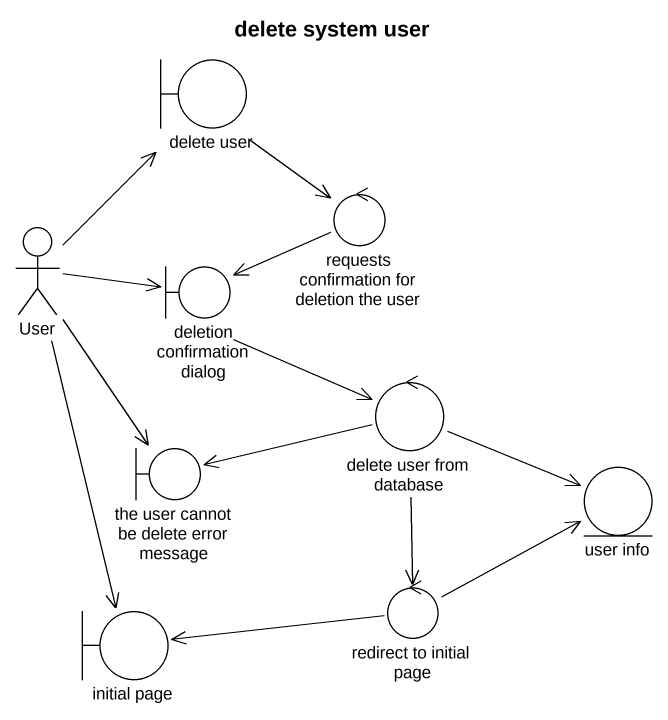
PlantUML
@startuml
title delete system user
boundary "delete user" as delete_user
actor User
control "requests confirmation for deletion the user" as requests_confirmation_for
boundary "deletion confirmation dialog" as deletion_confirmation_dialog
control "delete user from database" as delete_user_from_database
boundary "the user cannot be delete error message" as the_user_cannot_be_delete
entity "user info" as user_info
boundary "initial page" as initial_page
control "redirect to initial page" as redirect_to_initial_page
delete_user --> requests_confirmation_for
User -up-> delete_user
User -right-> deletion_confirmation_dialog
User --> the_user_cannot_be_delete
User --> initial_page
requests_confirmation_for -left-> deletion_confirmation_dialog
deletion_confirmation_dialog -right-> delete_user_from_database
delete_user_from_database -left-> the_user_cannot_be_delete
delete_user_from_database -right-> user_info
delete_user_from_database --> redirect_to_initial_page
redirect_to_initial_page -right-> user_info
redirect_to_initial_page -left-> initial_page
@enduml
